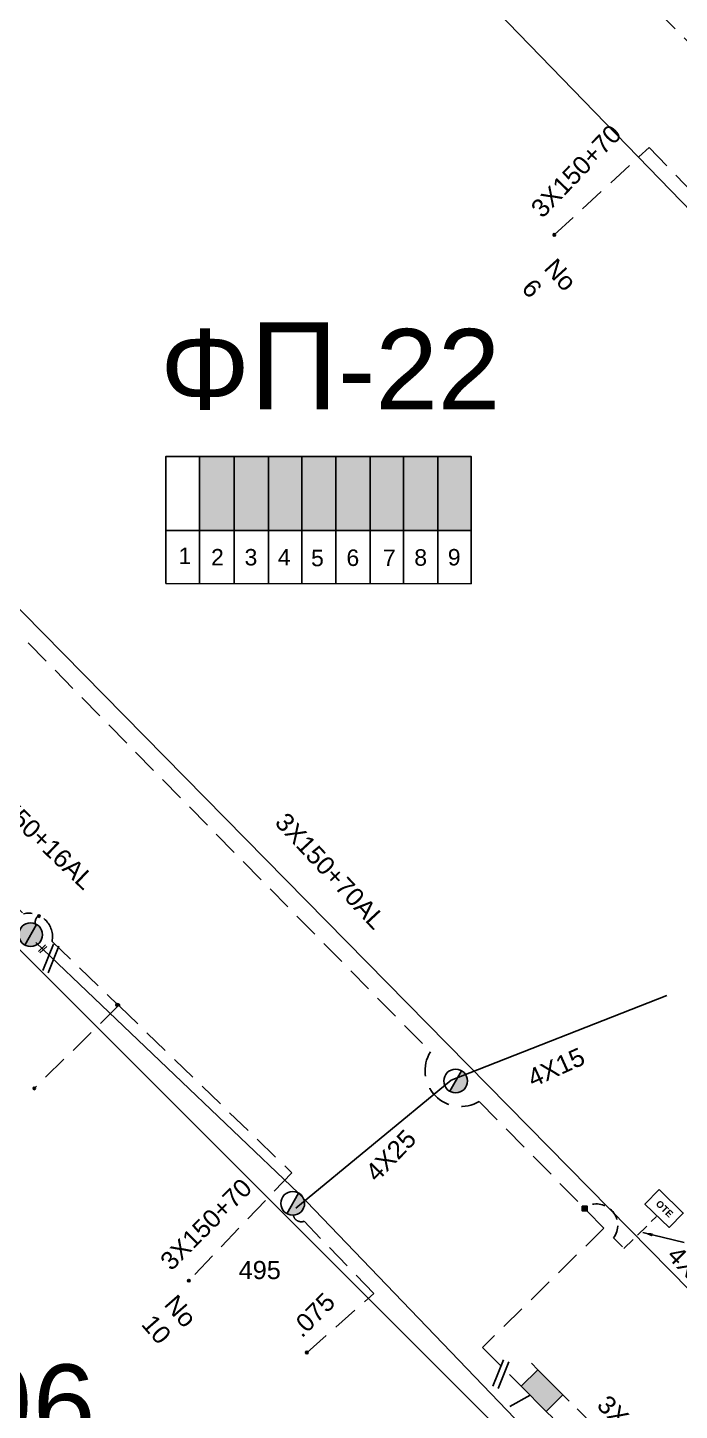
# Model space of a CAD drawing. Header units: millimetres. Extents: x 771 to 3391, y 686 to 1835.
# Drawn here: x 2098.5 to 2163.3, y 1020 to 1157.5 of the extents above; entities that cross this region are included whole.
import ezdxf

# ---------------------------------------------------------------- set-up
doc = ezdxf.new("R2010")
doc.units = ezdxf.units.MM
doc.linetypes.add('DASHED', pattern=[19.05, 12.7, -6.35])
for name, color, linetype in [('Link Box 4 Διευθύνσεων', 7, 'Continuous'), ('Pillar OTE', 7, 'Continuous'), ('Άγνωστα', 7, 'Continuous'), ('Γυμνά εναέρια ΧΤ και ΦΟΠ (3Φ)   4x50+16AL', 7, 'Continuous'), ('Εναέρια παροχή ΧΤ 4x25', 7, 'SYN_LINE'), ('Επιγραφές - Σχήματα', 7, 'Continuous'), ('Καλώδια ΧΤ   3x150+50CU', 7, 'DASHED'), ('Καλώδια ΧΤ   3x150+70AL', 7, 'DASHED'), ('Καλώδια ΧΤ   3x150AL+50CU', 7, 'DASHED'), ('Μηχανική τομή', 7, 'Continuous'), ('Στύλος Ξύλινος', 7, 'Continuous'), ('Στύλος Ξύλινος @ 1', 7, 'Continuous'), ('Στύλος ΦΜ', 7, 'Continuous'), ('Στύλος ΦΜ @ 1', 7, 'Continuous'), ('Συνδέσεις', 7, 'Continuous'), ('Τομή', 7, 'Continuous'), ('Υπόβαθρο ΔΕΗ', 7, 'Continuous'), ('Υπόγεια Καλώδια Δικτύου ΧΤ   .075', 7, 'DASHED'), ('Υπόγεια καλώδια Παροχών ΧΤ   4x6', 7, 'DASHED')]:
    doc.layers.add(name, color=color, linetype=linetype)
doc.styles.get("Standard").update_dxf_attribs({"font": 'arial.ttf'})
doc.linetypes.add('SYN_LINE', pattern='A,0.5,-0.0001,["/\\/\\/\\/",Standard,S=0.1,R=0,X=0,Y=-0.05],-0.25', length=0.7501)
doc.dimstyles.new('ISO-25', dxfattribs={"dimtxt": 2.5, "dimasz": 2.5, "dimexe": 1.25, "dimexo": 0.625, "dimtad": 1, "dimtxsty": 'Standard', "dimcen": 2.5, "dimadec": 0, "dimazin": 0, "dimtfac": 1, "dimtmove": 0, "dimatfit": 3, "dimfxl": 1, "dimarcsym": 0})

# ---------------------------------------------------------------- blocks, each defined once
blk = doc.blocks.new('LINK BOX 4 ΑΝΑΧΩΡΗΣΕΩΝ')
at = {"layer": 'Link Box 4 Διευθύνσεων', "ltscale": 40}
blk.add_hatch(color=256, dxfattribs=at).paths.add_polyline_path([(-3.54, 0), (-3.54, -4.67), (3.54, -4.67), (3.54, 0)])
for p, q in [((-3.54, 0), (-5.33, 0)), ((5.33, 0), (3.54, 0)), ((-3.54, -4.67), (-5.33, -4.67)), ((5.33, -4.67), (3.54, -4.67))]:
    blk.add_line(p, q, dxfattribs=at)
blk.add_lwpolyline([(-3.54, -4.67), (-3.54, 0), (3.54, 0), (3.54, -4.67)], close=True, dxfattribs=at)
blk = doc.blocks.new('ΥΠΑΡΧΩΝ ΤΣΙΜΕΝΤΕΝΙΟΣ ΣΤΥΛΟΣ')
at = {"layer": 'Στύλος ΦΜ'}
blk.add_hatch(color=7, dxfattribs=at).paths.add_polyline_path([(-1.29, -2.28, 0.574793), (2.62, 0, 0.268822), (1.3, 2.27)])
at = {"layer": 'Στύλος ΦΜ', "color": 7}
blk.add_line((-1.29, -2.28), (1.3, 2.27), dxfattribs=at)
blk.add_circle((0, 0), 2.62, dxfattribs=at)
at = {"layer": 'Στύλος ΦΜ', "flags": 4}
for tag, p in [('ΑΡΙΘΜΟΣ', (-4.68, 8.05)), ('ΤΥΠΟΣ', (-4.91, 3.03))]:
    blk.add_attdef(tag, p, '', height=4, dxfattribs=at)
blk = doc.blocks.new('ΜΗΧΑΝΙΚΗ ΤΟΜΗ')
at = {"layer": 'Μηχανική τομή', "ltscale": 40}
for p, q in [((-1.89, 0.78), (1.89, 0.78)), ((1.89, 0), (-1.89, 0))]:
    blk.add_line(p, q, dxfattribs=at)
blk = doc.blocks.new('ΤΟΜΗ')
at = {"layer": 'Τομή', "ltscale": 40}
for p, q in [((-5.68, 0), (5.68, 0)), ((5.68, -2.33), (-5.68, -2.33))]:
    blk.add_line(p, q, dxfattribs=at)
blk = doc.blocks.new('_ΣΥΝΔΕΣΗ')
at = {"layer": 'Συνδέσεις', "linetype": 'SYN_LINE', "ltscale": 40}
blk.add_hatch(color=256, dxfattribs=at).paths.add_polyline_path([(0.5, -0.01, 1), (-0.5, -0.01, 1)])
at = {"layer": 'Συνδέσεις'}
blk.add_circle((0, -0.01), 0.5, dxfattribs=at)
blk = doc.blocks.new('ΥΠΑΡΧΩΝ ΞΥΛΙΝΟΣ ΣΤΥΛΟΣ')
at = {"layer": 'Στύλος Ξύλινος'}
h = blk.add_hatch(color=7, dxfattribs=at)
h.paths.add_polyline_path([(-2.62, 0, 0.270008), (-1.29, -2.28), (1.3, 2.27, 0.576266)])
h.paths.add_polyline_path([(-1.29, -2.28, 0.574793), (2.62, 0, 0.268822), (1.3, 2.27)])
at = {"layer": 'Στύλος Ξύλινος', "color": 7}
blk.add_line((-1.29, -2.28), (1.3, 2.27), dxfattribs=at)
blk.add_circle((0, 0), 2.62, dxfattribs=at)
at = {"layer": 'Στύλος Ξύλινος', "flags": 4}
for tag, p in [('ΑΡΙΘΜΟΣ', (-4.91, 8.6)), ('ΤΥΠΟΣ', (-4.85, 3.39))]:
    blk.add_attdef(tag, p, '', height=4, dxfattribs=at)
blk = doc.blocks.new('PILLAR ΟΤΕ')
at = {"layer": 'Pillar OTE', "ltscale": 40}
blk.add_lwpolyline([(-3.31, 2.02), (3.39, 2.02), (3.39, -1.99), (-3.31, -1.99)], close=True, dxfattribs=at)
at = {"layer": 'Pillar OTE', "insert": (-1.81, 0.71), "char_height": 1.3575, "width": 109.961, "attachment_point": 1}
blk.add_mtext('{\\fArial|b1|i0|c161|p34;OTE}', dxfattribs=at)
blk = doc.blocks.new('TSONTA XT1')
at = {"ltscale": 40}
h = blk.add_hatch(color=256, dxfattribs=at)
h.dxf.hatch_style = 1
h.paths.add_polyline_path([(595.96, 2487.66), (597.07, 2488.77), (595.96, 2489.87), (594.85, 2488.77)])
blk.add_lwpolyline([(594.85, 2488.77), (595.96, 2489.87), (597.07, 2488.77), (595.96, 2487.66)], close=True, dxfattribs=at)

msp = doc.modelspace()

# ---------------------------------------------------------------- hatches: boundary and pattern name
at = {"layer": 'Καλώδια ΧΤ   3x150+50CU', "linetype": 'DASHED', "ltscale": 0.2}
h = msp.add_hatch(color=30, dxfattribs=at)
h.dxf.hatch_style = 1
h.paths.add_polyline_path([(2119.05491, 1114.88717), (2115.61503, 1114.88738), (2115.61457, 1107.52679), (2119.05445, 1107.52345)])
h = msp.add_hatch(color=85, dxfattribs=at)
h.dxf.hatch_style = 1
h.paths.add_polyline_path([(2122.49448, 1114.88695), (2119.05491, 1114.88717), (2119.05445, 1107.52345), (2122.49401, 1107.52011)])
h = msp.add_hatch(color=1, dxfattribs=at)
h.dxf.hatch_style = 1
h.paths.add_polyline_path([(2125.79203, 1114.88674), (2122.49448, 1114.88695), (2122.49401, 1107.52011), (2125.79157, 1107.51691)])
h = msp.add_hatch(color=133, dxfattribs=at)
h.dxf.hatch_style = 1
h.paths.add_polyline_path([(2129.17803, 1114.88653), (2125.79203, 1114.88674), (2125.79157, 1107.51691), (2129.17757, 1107.51362)])
h = msp.add_hatch(color=5, dxfattribs=at)
h.dxf.hatch_style = 1
h.paths.add_polyline_path([(2132.57467, 1114.88632), (2129.17803, 1114.88653), (2129.17757, 1107.51362), (2132.57421, 1107.51032)])
h = msp.add_hatch(color=173, dxfattribs=at)
h.dxf.hatch_style = 1
h.paths.add_polyline_path([(2135.91172, 1114.88611), (2132.57467, 1114.88632), (2132.57421, 1107.51032), (2135.91126, 1107.50708)])
h = msp.add_hatch(color=151, dxfattribs=at)
h.dxf.hatch_style = 1
h.paths.add_polyline_path([(2139.3001, 1114.8859), (2135.91172, 1114.88611), (2135.91126, 1107.50708), (2139.29964, 1107.50379)])
h = msp.add_hatch(color=2, dxfattribs=at)
h.dxf.hatch_style = 1
h.paths.add_polyline_path([(2142.6202, 1114.88569), (2139.3001, 1114.8859), (2139.29964, 1107.50379), (2142.61974, 1107.50056)])

# ---------------------------------------------------------------- linework, layer by layer
at = {"layer": 'Pillar OTE', "ltscale": 40}
for points in [[(2112.28633, 1102.2473), (2112.28712, 1114.88759), (2142.6202, 1114.88569), (2142.61941, 1102.21794), (2112.28633, 1102.24823)], [(2115.61424, 1102.24491), (2115.61503, 1114.88738)], [(2119.05412, 1102.24147), (2119.05491, 1114.88717)], [(2122.49368, 1102.23804), (2122.49448, 1114.88695)], [(2125.79124, 1102.23474), (2125.79203, 1114.88674)], [(2129.17724, 1102.23136), (2129.17803, 1114.88653)], [(2132.57388, 1102.22797), (2132.57467, 1114.88632)], [(2135.91093, 1102.22464), (2135.91172, 1114.88611)], [(2139.29931, 1102.22125), (2139.3001, 1114.8859)], [(2112.28666, 1107.53002), (2142.61974, 1107.50056)]]:
    msp.add_lwpolyline(points, dxfattribs=at)
at = {"layer": 'Γυμνά εναέρια ΧΤ και ΦΟΠ (3Φ)   4x50+16AL', "color": 1, "linetype": 'Continuous', "ltscale": 0.2}
msp.add_lwpolyline([(2149.35205, 1016.71236), (2125.47318, 1041.62473), (2099.35279, 1066.54219)], dxfattribs=at)
at = {"layer": 'Εναέρια παροχή ΧΤ 4x25', "color": 1, "ltscale": 20}
msp.add_lwpolyline([(2125.1937, 1040.13826), (2140.64279, 1052.85698), (2162.0565, 1061.2881)], dxfattribs=at)
at = {"layer": 'Καλώδια ΧΤ   3x150+50CU', "color": 2, "linetype": 'DASHED', "ltscale": 0.2}
msp.add_lwpolyline([(2168.91097, 998.32481, 0.154468032), (2169.10497, 1000.71448), (2162.47998, 1006.56393, 0.26241815), (2163.01599, 1010.27909), (2152.37595, 1020.92731)], format="xyb", dxfattribs=at)
msp.add_arc((2100.02034, 1068.58209), 0.72642, 117.178612, 207.0566942, dxfattribs=at)
at = {"layer": 'Καλώδια ΧΤ   3x150+70AL', "color": 62, "linetype": 'DASHED', "ltscale": 0.2}
msp.add_lwpolyline([(2150.88585, 1136.92018), (2160.30099, 1145.58389), (2170.0456, 1135.56014), (2170.0456, 1135.56014), (2170.0456, 1135.56014), (2170.0456, 1135.56014, 0.761134428), (2172.02708, 1134.10469)], format="xyb", dxfattribs=at)
at = {"layer": 'Καλώδια ΧΤ   3x150+70AL', "color": 2, "linetype": 'DASHED', "ltscale": 0.2}
msp.add_lwpolyline([(2049.70506, 1119.48539), (2050.9579, 1118.22875, -0.67302512), (2050.29694, 1117.5923), (2046.47398, 1121.42369, 0.548609368), (2045.76704, 1120.69843), (2065.47184, 1100.96726, -0.699584446), (2068.95445, 1097.88759), (2098.13697, 1069.40203, -0.545095859), (2100.96721, 1066.65489), (2107.57959, 1060.2722), (2099.11254, 1051.94853)], format="xyb", dxfattribs=at)
at = {"layer": 'Καλώδια ΧΤ   3x150+70AL', "color": 133, "linetype": 'DASHED', "ltscale": 0.2}
msp.add_lwpolyline([(2093.24933, 1107.09168), (2090.57909, 1104.4856), (2138.57494, 1055.67674, 0.785392009), (2143.43382, 1050.73557), (2155.81836, 1038.14124), (2143.7419, 1026.26594), (2146.95863, 1023.04674)], format="xyb", dxfattribs=at)
at = {"layer": 'Καλώδια ΧΤ   3x150+70AL', "color": 2, "ltscale": 0.2}
msp.add_lwpolyline([(2107.46684, 1060.38103, -0.972569919), (2107.65644, 1060.20483), (2124.80433, 1043.64575), (2114.55787, 1032.91252)], format="xyb", dxfattribs=at)
at = {"layer": 'Καλώδια ΧΤ   3x150AL+50CU', "color": 133, "ltscale": 0.2}
msp.add_lwpolyline([(2181.06656, 1147.32627, -1.192233234), (2173.72581, 1146.67783), (2155.55265, 1164.66367), (2127.02309, 1194.39516), (2117.27295, 1204.53425), (2117.55037, 1206.75127), (2142.6928, 1230.44852), (2145.72945, 1233.18826, -0.357061548), (2149.1472, 1236.27183), (2164.6289, 1250.23976), (2186.17435, 1271.09713), (2202.6772, 1286.50391), (2216.14808, 1271.78118)], format="xyb", dxfattribs=at)
at = {"layer": 'Υπόβαθρο ΔΕΗ'}
for points in [[(2172.39142, 1023.74929), (2225.9382, 1075.875), (2110.74176, 1194.67613), (2055.85621, 1142.25849), (2172.39142, 1023.74929)], [(2105.11942, 958.57063), (1988.18619, 1076.15191), (2038.63202, 1124.99143), (2155.65174, 1007.90917), (2105.06763, 958.62271)], [(2146.47966, 1020.40883), (2148.47799, 1021.5262)]]:
    msp.add_lwpolyline(points, dxfattribs=at)
at = {"layer": 'Υπόγεια Καλώδια Δικτύου ΧΤ   .075', "color": 1, "ltscale": 0.2}
msp.add_lwpolyline([(2126.31423, 1025.77794), (2132.95942, 1031.63848), (2126.01599, 1038.81969), (2126.01599, 1038.81969), (2126.01599, 1038.81969, -0.465996266), (2124.95327, 1039.42691)], format="xyb", dxfattribs=at)
at = {"layer": 'Υπόγεια καλώδια Παροχών ΧΤ   4x6', "color": 133, "linetype": 'DASHED', "ltscale": 0.1}
msp.add_lwpolyline([(2154.14034, 1040.33372, -0.786344437), (2156.76903, 1037.17447), (2157.80685, 1036.11907), (2161.04866, 1039.30687)], format="xyb", dxfattribs=at)

# ---------------------------------------------------------------- block references
at = {"layer": 'Link Box 4 Διευθύνσεων', "xscale": 0.4999999999999998, "yscale": 0.4999999999999998, "zscale": 0.4999999999999998, "rotation": 314.9779770236301}
msp.add_blockref('LINK BOX 4 ΑΝΑΧΩΡΗΣΕΩΝ', (2150.4928, 1022.81191), dxfattribs=at)
at = {"layer": 'Pillar OTE', "xscale": 0.4999999999999999, "yscale": 0.4999999999999999, "zscale": 0.4999999999999999, "rotation": 315.8289998143053}
msp.add_blockref('PILLAR ΟΤΕ', (2161.77796, 1040.09991), dxfattribs=at)
at = {"layer": 'Μηχανική τομή', "xscale": 0.2499999999999681, "yscale": 0.2499999999999681, "zscale": 0.2499999999999681, "rotation": 42.4782576026568}
msp.add_blockref('ΜΗΧΑΝΙΚΗ ΤΟΜΗ', (2100.09236, 1065.83668), dxfattribs=at)
at = {"layer": 'Στύλος Ξύλινος @ 1', "ltscale": 40}
ref = msp.add_blockref('ΥΠΑΡΧΩΝ ΞΥΛΙΝΟΣ ΣΤΥΛΟΣ', (2098.83861, 1067.3188), dxfattribs=dict(at, xscale=0.4499999999998181, yscale=0.4499999999998181, zscale=0.4499999999998181))
ref.add_attrib('ΤΥΠΟΣ', '494', (2093.11884, 1062.9892), dxfattribs={"layer": 'Στύλος Ξύλινος', "height": 1.8, "flags": 4})
at = {"layer": 'Στύλος ΦΜ @ 1', "ltscale": 40, "xscale": 0.4499999999998181, "yscale": 0.4499999999998181, "zscale": 0.4499999999998181}
msp.add_blockref('ΥΠΑΡΧΩΝ ΤΣΙΜΕΝΤΕΝΙΟΣ ΣΤΥΛΟΣ', (2141.07859, 1052.77454), dxfattribs=at)
at = {"layer": 'Στύλος ΦΜ @ 1', "ltscale": 40}
ref = msp.add_blockref('ΥΠΑΡΧΩΝ ΤΣΙΜΕΝΤΕΝΙΟΣ ΣΤΥΛΟΣ', (2124.88762, 1040.60284), dxfattribs=dict(at, xscale=0.4499999999998181, yscale=0.4499999999998181, zscale=0.4499999999998181))
ref.add_attrib('ΤΥΠΟΣ', '495', (2119.51353, 1033.0722), dxfattribs={"layer": 'Στύλος ΦΜ', "height": 1.8, "flags": 4})
at = {"layer": 'Συνδέσεις', "xscale": 0.25, "yscale": 0.25, "zscale": 0.25}
for p in [(2150.88585, 1136.92018), (2099.66641, 1069.1732), (2107.44512, 1060.35152), (2099.20245, 1052.03692), (2114.55787, 1032.91252), (2126.29436, 1025.77573)]:
    msp.add_blockref('_ΣΥΝΔΕΣΗ', p, dxfattribs=at)
at = {"layer": 'Συνδέσεις', "xscale": 0.3075184835441075, "yscale": 0.3075184835441075, "zscale": 0.3075184835441075, "rotation": 314.5188200696912}
msp.add_blockref('TSONTA XT1', (1479.69608, 634.15481), dxfattribs=at)
at = {"layer": 'Τομή', "xscale": 0.2499999999998873, "yscale": 0.2499999999998873, "zscale": 0.2499999999998873, "rotation": 248.1909067709115}
for p in [(2101.12556, 1064.85106), (2145.84804, 1023.5251)]:
    msp.add_blockref('ΤΟΜΗ', p, dxfattribs=at)

# ---------------------------------------------------------------- texts
at = {"ltscale": 30, "char_height": 1.63441, "width": 11.2572904, "attachment_point": 1}
for s, insert in [('1', (2113.53249, 1105.80862)), ('2', (2116.77096, 1105.67516)), ('3', (2120.10154, 1105.67516)), ('4', (2123.40505, 1105.67516)), ('5', (2126.70856, 1105.59398)), ('6', (2130.22869, 1105.62105)), ('7', (2133.85714, 1105.62105)), ('8', (2136.97109, 1105.6481)), ('9', (2140.30168, 1105.67516))]:
    msp.add_mtext(s, dxfattribs=dict(at, insert=insert))
at = {"layer": 'Άγνωστα', "color": 7, "char_height": 1.8, "attachment_point": 1}
for s, insert, rotation in [('3X150+70', (2148.39753, 1139.73371), 46.0651584), ('4X15', (2148.01819, 1053.75271), 24.3566929), ('3X150+70', (2111.55018, 1035.08798), 44.9799402), ('4X6', (2163.2648, 1036.56135), 314.0766379), ('3X150+70', (2156.27247, 1021.69288), 315.3018836)]:
    msp.add_mtext_dynamic_manual_height_columns(s, width=1.8, gutter_width=12.5, heights=[0.04535], dxfattribs=dict(at, insert=insert, rotation=rotation))
at = {"layer": 'Άγνωστα', "color": 7}
note = msp.add_mtext_dynamic_manual_height_columns('No ', width=1.8, gutter_width=1.84475, heights=[0.04535, 0], dxfattribs=dict(at, insert=(2148.64527, 1137.44456), char_height=1.8, attachment_point=1, rotation=312.1418124))
for column, words in zip(note.columns.linked_columns, ['6']):
    column.text = words
note = msp.add_mtext_dynamic_manual_height_columns('No ', width=1.8, gutter_width=1.71691, heights=[0.04535, 0], dxfattribs=dict(at, insert=(2111.05513, 1034.34322), char_height=1.8, attachment_point=1, rotation=311.1190467))
for column, words in zip(note.columns.linked_columns, ['10']):
    column.text = words
at = {"layer": 'Γυμνά εναέρια ΧΤ και ΦΟΠ (3Φ)   4x50+16AL', "color": 7, "insert": (2095.80069, 1082.1009), "char_height": 1.8, "attachment_point": 1, "rotation": 316.2596131}
msp.add_mtext_dynamic_manual_height_columns('4X50+16AL', width=1.8, gutter_width=12.5, heights=[0.04535], dxfattribs=at)
at = {"layer": 'Εναέρια παροχή ΧΤ 4x25', "color": 7, "insert": (2131.93944, 1043.8852), "char_height": 1.8, "attachment_point": 1, "rotation": 46.0651584}
msp.add_mtext_dynamic_manual_height_columns('4X25', width=1.8, gutter_width=12.5, heights=[0.04535], dxfattribs=at)
at = {"layer": 'Καλώδια ΧΤ   3x150+70AL', "color": 7, "insert": (2124.32821, 1079.62583), "char_height": 1.8, "attachment_point": 1, "rotation": 312.8994265}
msp.add_mtext_dynamic_manual_height_columns('3X150+70AL', width=1.8, gutter_width=12.5, heights=[0.04535], dxfattribs=at)
at = {"layer": 'Υπόβαθρο ΔΕΗ', "char_height": 8, "attachment_point": 1}
for s, insert in [('Φ{\\H1.0833x;Π}-22', (2111.71642, 1128.21882)), ('L-196', (2076.69854, 1024.5843))]:
    msp.add_mtext_dynamic_manual_height_columns(s, width=84.657329, gutter_width=12.5, heights=[0], dxfattribs=dict(at, insert=insert))
at = {"layer": 'Υπόγεια Καλώδια Δικτύου ΧΤ   .075', "color": 7, "insert": (2124.52421, 1028.43443), "char_height": 1.8, "attachment_point": 1, "rotation": 44.9799402}
msp.add_mtext_dynamic_manual_height_columns('.075', width=1.8, gutter_width=12.5, heights=[0.04535], dxfattribs=at)

# ---------------------------------------------------------------- leaders
at = {"layer": 'Επιγραφές - Σχήματα', "ltscale": 40}
msp.add_leader([(2159.66677, 1037.70177), (2163.77956, 1036.71025)], dimstyle='ISO-25', override={"dimasz": 1, "dimtad": 0}, dxfattribs=at)

doc.saveas('drawing.dxf')
